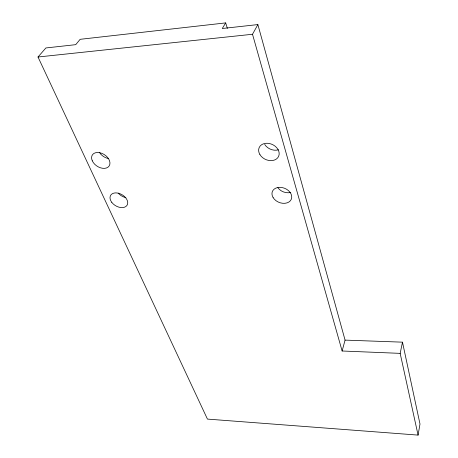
<?xml version="1.0" encoding="UTF-8"?>
<svg xmlns="http://www.w3.org/2000/svg" width="458" height="458" viewBox="0 0 458 458"><rect width="100%" height="100%" fill="white"/><g stroke="black" fill="none" stroke-linecap="round" stroke-linejoin="round"><path stroke-width="0.69" d="M418.074 435.1L419.992 424.022L402.49 342.166L345.069 340.111L257.877 24.583L222.279 28.505L225.691 22.9L80.15 39.314L75.719 44.666L45.88 47.958L38.008 57.004L207.44 419.093L418.074 435.1L400.166 353.364L402.49 342.166M400.166 353.364L342.126 351L345.069 340.111M342.126 351L252.513 34.264L257.877 24.583M38.008 57.004L252.513 34.264M225.691 22.9L227.34 28.35M108.403 158.514A9.921 6.83 33.7 0 1 99.386 152.308M125.87 197.587A9.486 6.395 31 0 1 118.21 193.093M278.412 149.806A10.511 8.204 24.7 0 1 264.684 144.402M290.738 192.429A10.093 7.58 21.9 0 1 277.863 187.717M111.758 202.339A9.607 6.389 30.8 0 0 127.021 205.327A9.607 6.389 30.8 0 0 117.832 193.087A9.607 6.389 30.8 0 0 111.758 202.339M92.287 160.804A10.047 6.824 33.4 0 0 108.077 167.124A10.047 6.824 33.4 0 0 101.934 153.378A10.047 6.824 33.4 0 0 92.287 160.804M259.921 154.604A10.66 8.215 24.6 0 0 277.725 157.787A10.66 8.215 24.6 0 0 269.075 143.457A10.66 8.215 24.6 0 0 259.921 154.604M273.14 197.627A10.231 7.586 21.9 0 0 290.292 200.844A10.231 7.586 21.9 0 0 282.117 187.557A10.231 7.586 21.9 0 0 273.14 197.627"/></g></svg>
